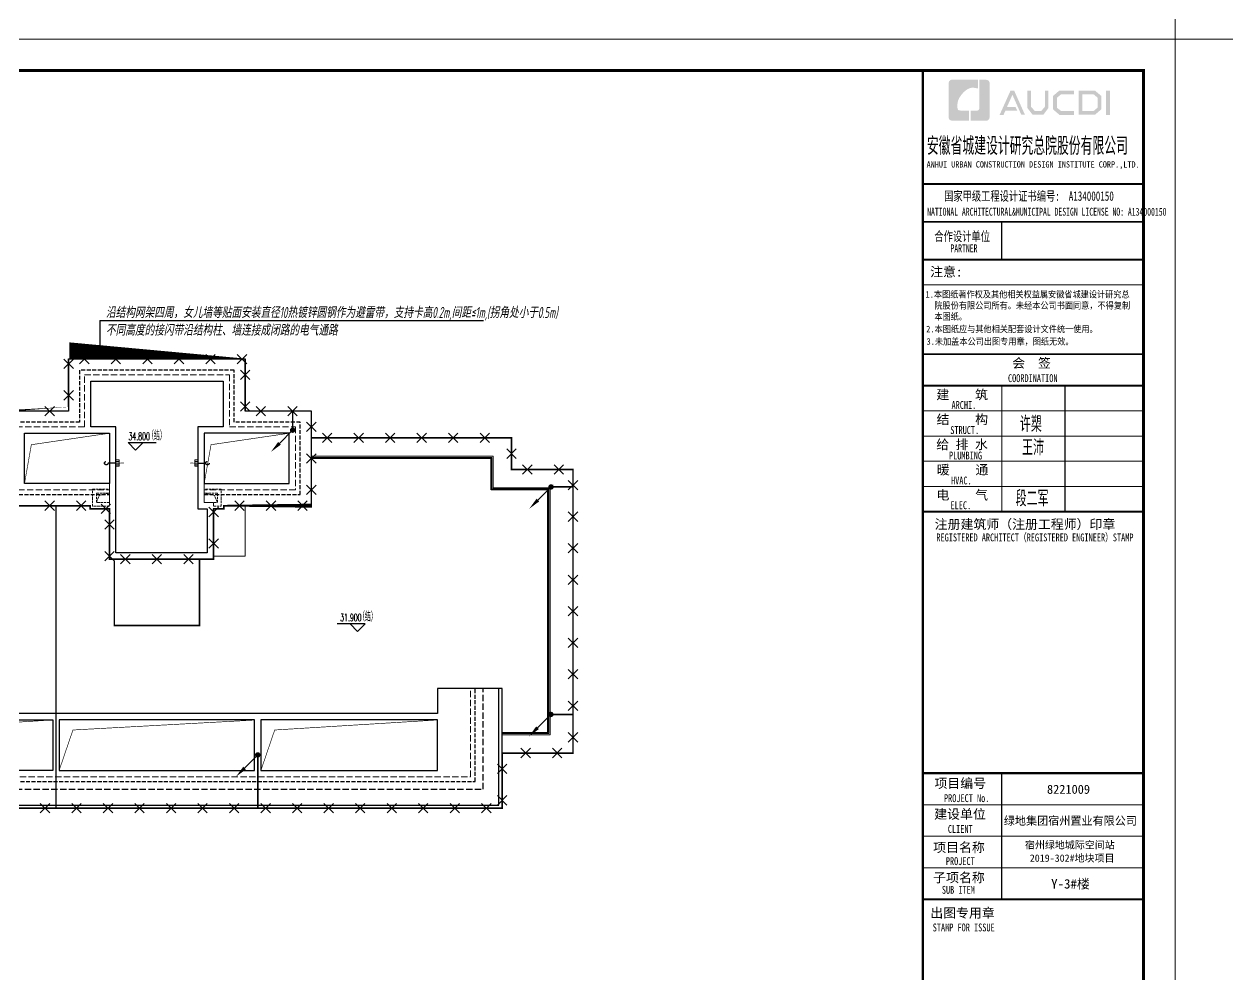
# Model space of a CAD drawing. Extents: x 3774419 to 4775970, y -926964 to 2266.
# Drawn here: x 4571259 to 4609446, y -718954 to -688779 of the extents above; entities that cross this region are included whole.
import ezdxf

# ---------------------------------------------------------------- set-up
doc = ezdxf.new("R2010")
doc.units = 0
doc.header["$LTSCALE"] = 1000
doc.header["$MEASUREMENT"] = 0
for name, pattern in [('#P_--_20B1_001_t3$0$DASH', [0.35, 0.25, -0.1]), ('$1$DASH', [0.35, 0.25, -0.1]), ('__DASH', [0.35, 0.25, -0.1]), ('DASH', [0.35, 0.25, -0.1])]:
    doc.linetypes.add(name, pattern=pattern)
doc.layers.get('0').update_dxf_attribs({"linetype": 'CONTINUOUS'})
for name, color, linetype in [('!!电气', 1, 'CONTINUOUS'), ('!校对', 2, 'CONTINUOUS'), ('$RECOVER_210609100354-0', 7, 'CONTINUOUS'), ('DIM-照明', 7, 'CONTINUOUS'), ('DIM_ELEV', 3, 'CONTINUOUS'), ('LWIRE', 4, 'CONTINUOUS'), ('PUB_TITLE', 4, 'CONTINUOUS'), ('ROOF', 183, 'CONTINUOUS'), ('VPIPE-凝结', 150, 'CONTINUOUS'), ('VPIPE-雨水', 4, 'DASH'), ('WIRE-避雷', 4, 'CONTINUOUS'), ('图签文字', 4, 'CONTINUOUS'), ('看线', 185, 'CONTINUOUS')]:
    doc.layers.add(name, color=color, linetype=linetype)
for name, color, linetype, lineweight in [('STAIR', 252, 'CONTINUOUS', 20), ('图框', 147, 'CONTINUOUS', 20), ('图签', 147, 'CONTINUOUS', 18), ('平面-分水线', 189, 'CONTINUOUS', 15), ('平面-栏杆', 56, 'CONTINUOUS', 15), ('平面-看线', 252, 'CONTINUOUS', 15), ('线脚', 6, 'CONTINUOUS', 15)]:
    doc.layers.add(name, color=color, linetype=linetype, lineweight=lineweight)
doc.styles.add('_TCH_DIM', font='SIMPLEX', dxfattribs={"bigfont": 'GBCBIG'})
doc.styles.add('HT', font='simhei.ttf')
doc.styles.add('HZTXT', font='gbeitc.shx', dxfattribs={"width": 0.8, "height": 400, "bigfont": 'hztxt.shx'})
doc.styles.get("Standard").update_dxf_attribs({"font": 'gbenor.shx', "bigfont": 'gbcbig.shx'})
doc.styles.add('TG_LINETYPE_THUND', font='SIMPLEX', dxfattribs={"width": 0.8, "height": 5.5, "bigfont": 'HZTXT'})
doc.styles.add('宋体', font='', dxfattribs={"height": 4})
doc.styles.add('建筑图签-1', font='simhei.ttf', dxfattribs={"width": 0.7})
doc.styles.add('建筑图签-2', font='TXT.shx', dxfattribs={"width": 0.5, "bigfont": 'HZTXT.shx'})
doc.styles.get('宋体').set_extended_font_data('SimSun')
doc.linetypes.add('TG_×', pattern='A,2,0,["×",TG_LINETYPE_THUND,S=0.1,R=0,X=-0.23,Y=-0.21],0', length=2)

# ---------------------------------------------------------------- blocks, each defined once
blk = doc.blocks.new('DFSFSF')
at = {"layer": '平面-分水线'}
for p, q in [((697141.9143252881, 775567.7311356195), (697141.9143252881, 775667.5561356199)), ((697342.3369560526, 775667.5561356199), (697142.6869560517, 775667.5561356199)), ((697193.1069603423, 775567.7311356195), (697193.1069603423, 775667.5561356199)), ((697242.5119560522, 775567.7311356195), (697242.5119560522, 775667.5561356199)), ((697291.916951762, 775567.7311356195), (697291.916951762, 775667.5561356199)), ((697342.3369560526, 775667.5561356199), (697342.3369560526, 775567.7311356195)), ((697342.3369560526, 775567.7311356195), (697342.3369560526, 775667.5561356199)), ((697342.3369560526, 775567.7311356195), (697142.6869560517, 775567.7311356195))]:
    blk.add_line(p, q, dxfattribs=at)
blk = doc.blocks.new('DFGDGDGD')
at = {"layer": '平面-分水线', "const_width": 10}
blk.add_lwpolyline([(697267.5119560522, 775440.6606483405), (697242.5119560522, 775540.6606483405), (697217.5119560522, 775440.6606483405)], close=True, dxfattribs=at)
blk.add_blockref('DFSFSF', (0, 0))
blk = doc.blocks.new('$TelecSys$00000009')
for p, q in [((-0.5, 0.5), (0.5, -0.5)), ((0.5, 0.5), (-0.5, -0.5))]:
    blk.add_line(p, q)
blk = doc.blocks.new('$TelecSys$00000080')
for p, q in [((-0.7000000000007276, -0.7000000000007276), (0, 0)), ((0.1041666666678793, 0.1041666666660603), (0.1041666666678793, 0.1041666666660603)), ((-0.1041666666678793, -0.1041666666660603), (-0.1041666666678793, -0.1041666666660603))]:
    blk.add_line(p, q)
at = {"const_width": 0.1425}
blk.add_lwpolyline([(0.07125000000087311, 0, 1), (-0.07125000000087311, 0, 1)], format="xyb", close=True, dxfattribs=at)
blk.add_solid([(-0.6300000000010186, -0.7700000000004366), (-0.7700000000004366, -0.6299999999991996), (-1.150000000001455, -1.149999999999636)])
at = {"width": 0.8, "flags": 9}
blk.add_attdef('A', (0, 0), '', height=2e-05, rotation=180, dxfattribs=at)
blk = doc.blocks.new('A$C600C1F37')
at = {"layer": 'DIM-照明'}
for p, q in [((0, 1225.430784638971), (12168.49999999441, 1225.441812841687)), ((1.862645149230957e-09, 1225.430784638971), (0, 0))]:
    blk.add_line(p, q, dxfattribs=at)
at = {"layer": 'DIM-照明', "style": 'HZTXT', "width": 0.7}
for s, p in [('沿结构网架四周，女儿墙等贴面安装直径10热镀锌圆钢作为避雷带，支持卡高0.2m,间距≤1m,(拐角处小于0.5m)', (186.3126186039299, 1306.761724461801)), ('不同高度的接闪带沿结构柱、墙连接成闭路的电气通路', (186.3131264019758, 746.4589652912691))]:
    blk.add_text(s, height=349.9999999999999, rotation=5.192677996927216e-05, dxfattribs=at).set_placement(p)
blk = doc.blocks.new('A$C08E238B7')
at = {"layer": 'LWIRE'}
for name, p, xscale, yscale, zscale in [('$TelecSys$00000009', (25893.71652911138, 12542.09562714619), 300, 300, 300), ('$TelecSys$00000009', (26893.71652911138, 12542.09562714747), 300, 300, 300), ('$TelecSys$00000009', (27893.71652911138, 12542.09562714875), 300, 300, 300), ('$TelecSys$00000009', (28893.71652911138, 12542.09562715003), 300, 300, 300), ('$TelecSys$00000009', (29893.71652911138, 12542.09562715131), 300, 300, 300), ('$TelecSys$00000009', (30893.71652911138, 12542.09562715259), 300, 300, 300), ('$TelecSys$00000009', (24793.7181189023, 10892.09534882486), 300, 300, 300), ('$TelecSys$00000009', (31493.71698035765, 10892.09534882545), 300, 300, 300), ('$TelecSys$00000009', (32493.71698035765, 10892.09534882044), 300, 300, 300), ('$TelecSys$00000080', (32500.39974364638, 10288.26309145649), 600, 600, 600), ('$TelecSys$00000009', (33593.71812107135, 10042.09534290258), 300, 300, 300), ('$TelecSys$00000009', (34593.71812107135, 10042.09534290258), 300, 300, 300), ('$TelecSys$00000009', (35593.71812107135, 10042.09534290258), 300, 300, 300), ('$TelecSys$00000009', (36593.71812107135, 10042.09534290258), 300, 300, 300), ('$TelecSys$00000009', (37593.71812107135, 10042.09534290258), 300, 300, 300), ('$TelecSys$00000009', (38593.71812107135, 10042.09534290258), 300, 300, 300), ('$TelecSys$00000009', (39943.71812071092, 9042.095349385287), 300, 300, 300), ('$TelecSys$00000009', (40943.71812071092, 9042.095349385287), 300, 300, 300), ('$TelecSys$00000080', (40697.48743498698, 8487.657813581289), 600, 600, 600), ('$TelecSys$00000009', (24793.7181189172, 7892.095341081382), 300, 300, 300), ('$TelecSys$00000009', (25793.7181189172, 7892.095341081382), 300, 300, 300), ('$TelecSys$00000009', (30813.71839722246, 7892.095614958555), 300, 300, 300), ('$TelecSys$00000009', (31813.71839722246, 7892.095614953549), 300, 300, 300), ('$TelecSys$00000009', (32813.71839722246, 7892.095614948543), 300, 300, 300), ('$TelecSys$00000009', (27193.71812684182, 6192.095348644303), 300, 300, 300), ('$TelecSys$00000009', (28193.71812684182, 6192.095348638482), 300, 300, 300), ('$TelecSys$00000009', (29193.71812684182, 6192.095348632662), 300, 300, 300), ('$TelecSys$00000080', (40690.78952420969, 1266.184227027581), 600, 600, 600), ('$TelecSys$00000080', (31393.30298202299, -16.47483812505379), 600, 600, 600)]:
    blk.add_blockref(name, p, dxfattribs=dict(at, xscale=xscale, yscale=yscale, zscale=zscale))
at = {"layer": 'LWIRE', "xscale": 300, "yscale": 300, "zscale": 300}
for p, rotation in [((25393.71652911138, 12392.09534882789), 90.00000000006469), ((30993.71698036324, 12042.09562715271), 269.9999999997089), ((25393.71652911231, 11392.09534882789), 90.00000000006469), ((30993.71698035859, 11042.09562715271), 269.9999999997089), ((33093.71812107321, 10392.09534881741), 269.9999999996861), ((39443.71812071092, 9542.095342902583), 270), ((33093.71812106855, 9392.095614947146), 89.99999999972701), ((33093.7181210639, 8392.095614947146), 89.99999999972701), ((41393.71811982617, 8542.095349385287), 270), ((26573.7178361062, 7792.623216105625), 2.023408547655302e-06), ((29993.71898919903, 7692.095348627772), 90.00002223446867), ((41393.71811982617, 7542.095349385287), 270), ((26693.71804651991, 7292.623220343492), 270.0000041817111), ((29993.71937726345, 6692.095348627889), 90.00002223446867), ((41393.71811982617, 6542.095349385287), 270), ((26693.71811950486, 6292.623220343492), 270.0000041817111), ((41393.71811982617, 5542.095349385287), 270), ((41393.71811982617, 4542.095349385287), 270), ((41393.71811982617, 3542.095349385287), 270), ((41393.71811982617, 2542.095349385287), 270), ((41393.71811982617, 1542.095349385287), 270), ((41393.71811982617, 542.0953493852867), 270), ((39893.71811982617, 42.09534124622587), 180), ((40893.71811982617, 42.09534124622587), 180), ((39143.71813653316, -457.9046587537741), 270.0000005175394), ((39143.71814556606, -1457.904658753774), 270.0000005175394), ((24643.71814782452, -1707.904987378279), 180.0000020803618), ((25643.71814782452, -1707.904951069155), 180.0000020803618), ((26643.71814782452, -1707.904914760031), 180.0000020803618), ((27643.71814782452, -1707.904878450907), 180.0000020803618), ((28643.71814782452, -1707.904842141783), 180.0000020803618), ((29643.71814782452, -1707.904805832659), 180.0000020803618), ((30643.71814782452, -1707.904769523535), 180.0000020803618), ((31643.71814782452, -1707.904733214411), 180.0000020803618), ((32643.71814782452, -1707.904696905287), 180.0000020803618), ((33643.71814782452, -1707.904660596163), 180.0000020803618), ((34643.71814782452, -1707.904624287039), 180.0000020803618), ((35643.71814782452, -1707.904587977915), 180.0000020803618), ((36643.71814782452, -1707.904551668791), 180.0000020803618), ((37643.71814782452, -1707.904515359667), 180.0000020803618), ((38643.71814782452, -1707.904479050543), 180.0000020803618)]:
    blk.add_blockref('$TelecSys$00000009', p, dxfattribs=dict(at, rotation=rotation))
blk = doc.blocks.new('院标1')
h = blk.add_hatch(color=150)
h.dxf.hatch_style = 1
h.set_gradient(color1=(33, 113, 253), color2=(33, 113, 253), tint=1, name='INVCURVED')
edge = h.paths.add_edge_path()
edge.add_spline(control_points=[(116372.9006213126, 648379.0025742948), (116378.7378886427, 648379.2628153446), (116381.5158105757, 648378.8361410631), (116390.5818825899, 648378.8361410631), (116390.5818825899, 648378.8361410631), (116390.5818825899, 648378.8361410631), (116616.0293115861, 648378.8361410631), (116616.0293115861, 648378.8361410631), (116616.0293115861, 648378.8361410631), (116616.0293115861, 648378.8361410631), (116616.0293115861, 648053.8555876653), (116616.0293115861, 648053.8555876653), (116616.0293115861, 648053.8555876653), (116616.0293115861, 648053.8555876653), (116108.105350393, 648053.8555876653), (116108.105350393, 648053.8555876653), (116108.105350393, 648053.8555876653), (116027.8361159938, 648053.8555876653), (115962.7123056344, 648111.1721664476), (115962.7123056344, 648199.2728408957), (115962.7123056344, 648199.2728408957), (115962.7123056344, 648199.2728408957), (115962.7123056344, 649214.6850108118), (115962.7123056344, 649214.6850108118), (115962.7123056344, 649214.6850108118), (115962.7123056344, 649295.0722615034), (116018.370604223, 649360.1052900997), (116108.105350393, 649360.1052900997), (116108.105350393, 649360.1052900997), (116108.105350393, 649360.1052900997), (116896.6871824661, 649360.1052900997), (116896.6871824661, 649360.1052900997), (116896.6871824661, 649360.1052900997), (116896.6871824661, 649360.1052900997), (116896.6871824661, 649080.1797254328), (116896.6871824661, 649080.1797254328), (116896.6871824661, 649080.1797254328), (116896.6871824661, 649080.1797254328), (116566.2234106177, 649140.4588157317), (116356.0121874289, 648859.1079773916), (116356.0121874289, 648859.1079773916), (116245.1373948324, 648719.2435419696), (116240.2896487121, 648545.3026589571), (116247.2284014249, 648465.708235659), (116247.2284014249, 648465.708235659), (116254.1792583724, 648386.1017081195), (116247.2284014249, 648465.708235659), (116247.2284014249, 648465.708235659), (116247.2284014249, 648465.708235659), (116247.2284014249, 648465.708235659), (116257.8347373425, 648373.9036652995), (116372.9006213126, 648379.0025742948)], knot_values=[0, 0, 0, 0, 0.07142857142857142, 0.07142857142857142, 0.07142857142857142, 0.1071428571428571, 0.1428571428571428, 0.1428571428571428, 0.1428571428571428, 0.1785714285714285, 0.2142857142857143, 0.2142857142857143, 0.2142857142857143, 0.25, 0.2857142857142857, 0.2857142857142857, 0.2857142857142857, 0.3214285714285714, 0.3571428571428572, 0.3571428571428572, 0.3571428571428572, 0.3928571428571428, 0.4285714285714285, 0.4285714285714285, 0.4285714285714285, 0.4642857142857143, 0.5, 0.5, 0.5, 0.5357142857142857, 0.5714285714285714, 0.5714285714285714, 0.5714285714285714, 0.6071428571428572, 0.6428571428571429, 0.6428571428571429, 0.6428571428571429, 0.6785714285714286, 0.7142857142857143, 0.7142857142857143, 0.7142857142857143, 0.75, 0.7857142857142857, 0.7857142857142857, 0.7857142857142857, 0.8214285714285714, 0.8571428571428571, 0.8571428571428571, 0.8571428571428571, 0.9285714285714286, 1, 1, 1, 1], degree=3, periodic=0)
h = blk.add_hatch(color=150)
h.dxf.hatch_style = 1
h.set_gradient(color1=(33, 113, 253), color2=(33, 113, 253), tint=1, name='INVCURVED')
edge = h.paths.add_edge_path()
edge.add_spline(control_points=[(117268.1328679732, 649214.6850108118), (117268.1328679732, 649214.6850108118), (117268.1328679732, 648199.2728408957), (117268.1328679732, 648199.2728408957), (117268.1328679732, 648199.2728408957), (117268.1328679732, 648114.1649385535), (117212.4715433248, 648053.8555876653), (117122.7277189753, 648053.8555876653), (117122.7277189753, 648053.8555876653), (117122.7277189753, 648053.8555876653), (116662.9574306789, 648053.8555876653), (116662.9574306789, 648053.8555876653), (116662.9574306789, 648053.8555876653), (116662.9574306789, 648053.8555876653), (116662.9574306789, 648378.8361410631), (116662.9574306789, 648378.8361410631), (116662.9574306789, 648378.8361410631), (116662.9574306789, 648378.8361410631), (116865.3281356438, 648378.8361410631), (116865.3281356438, 648378.8361410631), (116865.3281356438, 648378.8361410631), (116907.1906323904, 648378.8361410631), (116941.0734122108, 648412.809702649), (116941.0734122108, 648454.5723394576), (116941.0734122108, 648454.5723394576), (116941.0734122108, 648454.5723394576), (116941.0734122108, 649360.1052900997), (116941.0734122108, 649360.1052900997), (116941.0734122108, 649360.1052900997), (116941.0734122108, 649360.1052900997), (117122.7277189753, 649360.1052900997), (117122.7277189753, 649360.1052900997), (117122.7277189753, 649360.1052900997), (117204.4313052248, 649360.1052900997), (117268.1328679732, 649306.2474964692), (117268.1328679732, 649214.6850108118)], knot_values=[0, 0, 0, 0, 0.1, 0.1, 0.1, 0.15, 0.2, 0.2, 0.2, 0.25, 0.3, 0.3, 0.3, 0.35, 0.4, 0.4, 0.4, 0.45, 0.5, 0.5, 0.5, 0.55, 0.6, 0.6, 0.6, 0.6499999999999999, 0.7, 0.7, 0.7, 0.75, 0.8, 0.8, 0.8, 0.9, 1, 1, 1, 1], degree=3, periodic=0)
blk = doc.blocks.new('A$C1BA23030')
at = {"layer": 'PUB_TITLE'}
h = blk.add_hatch(color=4, dxfattribs=at)
h.paths.add_polyline_path([(5808.408805004787, 56758.49471792334), (5934.038092072587, 56758.49471792334), (5934.038092072587, 55988.23153150023), (5808.408805004787, 55988.23153150023)])
h.paths.add_polyline_path([(5055.703814256471, 56641.85496155859), (5055.703814256471, 56115.87869950326), (5416.260846743826, 56115.87869950326), (5540.446104602423, 56222.5539726367), (5540.446104602423, 56541.17644170055), (5420.009946856648, 56641.8549612792)], flags=16)
h.paths.add_polyline_path([(4937.626064241398, 56759.93271150382), (4937.626064241398, 55997.80094955803), (5460.012495853938, 55997.80094955803), (5658.523854617495, 56168.3224252587), (5658.523854617495, 56596.37014224881), (5462.862978903111, 56759.93271150382)])
h.paths.add_polyline_path([(4794.756666132715, 56763.60758437531), (4794.756666132715, 56648.30506818125), (4387.642176273279, 56648.30506818125), (4254.837993164081, 56537.35586290003), (4254.837993164081, 56217.55834726372), (4387.642176273279, 56115.31084763573), (4796.934364344459, 56115.31084763573), (4796.934364344459, 55993.48451021814), (4333.212998839561, 55993.48451021814), (4130.744603042025, 56167.52353968786), (4130.744603042025, 56596.09483430849), (4328.862028590869, 56763.60758437531)])
h.paths.add_polyline_path([(3311.80170340091, 56761.8180811567), (3432.429366458673, 56761.8180811567), (3432.429366458673, 56251.16807098256), (3546.479672611225, 56119.67153285386), (3757.025912472513, 56119.67153285386), (3871.076218654402, 56251.16807098256), (3871.076218654402, 56761.8180811567), (3985.122098597698, 56761.8180811567), (3985.122098597698, 56213.91051362024), (3820.630635575857, 55996.94061131903), (3482.874949502293, 55996.94061131903), (3311.80170340091, 56216.10314684676)])
h.paths.add_polyline_path([(2779.987431863323, 56760.45628871524), (2896.976745383348, 56760.45628871524), (3238.924057943281, 55996.15155855881), (3123.262609173078, 55996.15155855881), (2841.808389917482, 56630.28467154817), (2666.689582418185, 56242.021447576), (2938.264487694018, 56242.021447576), (2998.832826623227, 56126.83200432674), (2617.841863287147, 56126.83200432674), (2559.229911774863, 55994.0719982771), (2436.141272679437, 55994.0719982771)])
for points, const_width in [([(0, 51400.33256887202), (7000, 51400.33256887202)], 70), ([(0, 50599.45042005624), (7000, 50599.45042005624)], 35)]:
    blk.add_lwpolyline(points, dxfattribs=dict(const_width=const_width))
at = {"layer": '图框'}
for p, q in [((0, 53800.33256887202), (7000, 53800.33256887202)), ((0, 53800.33256887202), (7000, 53800.33256887202)), ((0, 52600.33256887202), (7000, 52600.33256887202))]:
    blk.add_line(p, q, dxfattribs=at)
for points, const_width in [([(0, 0), (0, 57400.00000000023)], 70), ([(0, 53800.33256887202), (7000, 53800.33256887202)], 60), ([(0, 52600.33256887202), (7000, 52600.33256887202)], 60), ([(0, 52600.33256887202), (7000, 52600.33256887202)], 60), ([(2500, 52600.33256887202), (2500, 51400.33256887202)], 35), ([(0, 51400.33256887202), (7000, 51400.33256887202)], 60), ([(8.478483904153109, 48400.33256887202), (7008.478483904153, 48400.33256887202)], 60), ([(8.478483904153109, 47400.33256887202), (7008.478483904153, 47400.33256887202)], 70), ([(8.478483904153109, 47400.33256887202), (7008.478483904153, 47400.33256887202)], 70), ([(2508.478483904153, 47400.33256887202), (2508.478483904153, 43400.33256887202)], 35), ([(4508.478483904153, 47400.33256887202), (4508.478483904153, 43400.33256887202)], 35), ([(8.478483904153109, 46600.33256887202), (7008.478483904153, 46600.33256887202)], 35), ([(8.478483904153109, 45800.33256887202), (7008.478483904153, 45800.33256887202)], 35), ([(8.478483904153109, 45000.33256887202), (7008.478483904153, 45000.33256887202)], 35), ([(8.478483904153109, 44200.33256887202), (7008.478483904153, 44200.33256887202)], 35), ([(8.478483904153109, 43400.33256887202), (7008.478483904153, 43400.33256887202)], 70), ([(0, 35100.33256887202), (7000, 35100.33256887202)], 70), ([(0, 35100.33256887202), (7000, 35100.33256887202)], 70), ([(2500, 31100.33256887202), (2500, 35100.33256887202)], 35), ([(0, 34100.33256887202), (7000, 34100.33256887202)], 35), ([(0, 33100.33256887202), (7000, 33100.33256887202)], 35), ([(0, 32100.33256887202), (7000, 32100.33256887202)], 35), ([(7000, 31100.33256887202), (0, 31100.33256887202)], 70)]:
    blk.add_lwpolyline(points, dxfattribs=dict(at, const_width=const_width))
blk.add_blockref('院标1', (-115148.8230060614, -592249.0981050243))
at = {"layer": 'PUB_TITLE', "style": 'HT', "width": 0.88}
for s, p in [('1.本图纸著作权及其他相关权益属安徽省城建设计研究总', (85.69316818751395, 50193.39210356888)), ('院股份有限公司所有。未经本公司书面同意，不得复制', (365.0995841971599, 49839.02205272275)), ('本图纸。', (365.0995841971599, 49488.93826625356)), (' 2.本图纸应与其他相关配套设计文件统一使用。 ', (-25.1441888185218, 49092.25300272345)), ('3.未加盖本公司出图专用章，图纸无效。', (117.9267293475568, 48697.59705111361))]:
    blk.add_text(s, height=210, dxfattribs=at).set_placement(p)
at = {"layer": '图签', "color": 154, "style": '宋体'}
for s, height, p in [('8221009', 286.6809903610374, (3937.404859683476, 34447.82646055706)), ('绿地集团宿州置业有限公司', 258.0128913249337, (2568.182037209626, 33462.02560054814)), ('宿州绿地城际空间站', 232.2116021924403, (3237.857065881137, 32709.27949992847)), ('2019-302#地块项目', 232.2116021924403, (3391.692230174784, 32291.24582545017))]:
    blk.add_text(s, height=height, dxfattribs=at).set_placement(p)
at = {"layer": '图签文字', "color": 7, "style": '建筑图签-1'}
for s, height, width, p in [('安徽省城建设计研究总院股份有限公司', 500, 0.55, (128.0565128643066, 54777.10639546986)), ('国家甲级工程设计证书编号:  A134000150', 300, 0.7, (672.1538078603335, 53267.3716977475)), ('合作设计单位', 300, 0.7, (364.9267624574713, 51990.24227786565))]:
    blk.add_text(s, height=height, dxfattribs=dict(at, width=width)).set_placement(p)
at = {"layer": '图签文字', "linetype": 'Continuous', "style": '建筑图签-1', "width": 0.91}
blk.add_text('ANHUI URBAN CONSTRUCTION DESIGN INSTITUTE CORP.,LTD.', height=200, dxfattribs=at).set_placement((118.4636682751589, 54322.19692530471))
at = {"layer": '图签文字', "style": '建筑图签-1'}
for s, width, p in [('NATIONAL ARCHITECTURAL&MUNICIPAL DESIGN LICENSE NO: A134000150', 0.6, (136.7883957088925, 52794.63125478977)), ('PARTNER', 0.6, (874.7795081934892, 51633.63214883476)), ('COORDINATION', 0.7, (2699.667342965025, 47513.17003503162)), ('ARCHI.', 0.7, (909.457342508249, 46661.7978057838)), ('STRUCT.', 0.7, (869.8164960010909, 45864.88605860923)), ('PLUMBING', 0.7, (829.1740985349752, 45058.47718718532)), ('HVAC.', 0.7, (893.8227174156345, 44265.28509809915)), ('ELEC.', 0.7, (878.439749898389, 43480.44669140619)), ('REGISTERED ARCHITECT（REGISTERED ENGINEER）STAMP', 0.7, (428.8327846094035, 42458.70276487106)), ('PROJECT No.', 0.7, (669.6828131163493, 34185.13258260745, -1798.999999999767)), ('CLIENT', 0.7, (793.7695457465015, 33205.96790995158)), ('PROJECT', 0.7, (728.8992308736779, 32186.78676958138)), ('SUB ITEM', 0.7, (602.3728099134751, 31275.66441063199)), ('STAMP FOR ISSUE', 0.7, (312.708569013048, 30081.33146916714))]:
    blk.add_text(s, height=250, dxfattribs=dict(at, width=width)).set_placement(p)
at = {"layer": '图签文字', "color": 7, "style": '建筑图签-1'}
for s, p in [('注意:', (231.4146651648916, 50863.24202618189)), ('会  签', (2834.594679077622, 47967.55678657163)), ('建    筑', (429.6591504286043, 46966.80421271618)), ('结    构', (434.2944038310088, 46179.27147266571)), ('给 排 水', (425.0566292372532, 45385.3940972616)), ('暖    通', (443.285050552804, 44582.29371869285)), ('电    气', (433.4799904138781, 43782.12314482965)), ('注册建筑师（注册工程师）印章', (375.4918168443255, 42853.74615819799)), ('项目编号', (367.9459948972799, 34632.47329531517)), ('建设单位', (360.1689943023957, 33655.09159170918)), ('项目名称', (326.6037481501698, 32597.11428112804)), ('子项名称', (326.6037481501698, 31640.41777405841)), ('出图专用章', (235.8620601329021, 30518.07543767744))]:
    blk.add_text(s, height=300, dxfattribs=at).set_placement(p)
at = {"layer": '图签文字', "color": 1, "style": '建筑图签-2', "width": 0.7}
for s, p in [('许槊', (3074.562034338713, 45928.10209927149)), ('王沛', (3145.603717129678, 45187.14528457483)), ('段二军', (2939.739054610487, 43570.41117795627))]:
    blk.add_text(s, height=500, dxfattribs=at).set_placement(p)
at = {"layer": '图签文字', "color": 2, "style": '建筑图签-1'}
blk.add_text('Y-3#楼', height=300, dxfattribs=at).set_placement((4069.246099917451, 31441.39162423054))

msp = doc.modelspace()

# ---------------------------------------------------------------- linework, layer by layer
at = {"layer": '$RECOVER_210609100354-0', "color": 252, "const_width": 8}
msp.add_lwpolyline([(4574122.043495953, -705762.1967349923), (4574122.043781403, -707862.1980914439), (4576822.044138741, -707862.2000882567), (4576822.045691816, -705762.202178037)], dxfattribs=at)
at = {"color": 252, "const_width": 20}
for points in [[(4571272.04564547, -703362.2067656249), (4571489.739801027, -702127.3293713946), (4573972.059566135, -701762.1980513984)], [(4576972.034182962, -703362.2067656249), (4577189.728338521, -702127.3293713946), (4579672.048103627, -701762.1980513984)], [(4566572.039803283, -712462.2033563068), (4567008.960450809, -711180.7027464856), (4572172.063422497, -710862.2033559543)], [(4572372.063422497, -712462.2033563124), (4572808.984070024, -711180.702746491), (4578572.016188923, -710864.9719703409)], [(4578772.016188923, -712462.2033563068), (4579208.936836451, -711180.7027464856), (4584372.039812718, -710862.2033559543)]]:
    msp.add_lwpolyline(points, dxfattribs=at)
at = {"color": 252}
for points in [[(4573972.039702689, -704161.6701798758), (4573352.039528769, -704161.6702017712), (4573352.039528769, -704062.1980591379)], [(4577272.04064285, -704161.6702017712), (4577592.040089885, -704161.6702017712), (4577592.040089885, -704062.1980591379)]]:
    msp.add_lwpolyline(points, dxfattribs=at)
at = {"layer": 'DIM_ELEV', "color": 252}
for p, q in [((4574797.835920239, -702302.1974794418), (4574557.835920239, -702062.1974794418)), ((4574557.835920239, -702062.1974794418), (4575450.086303638, -702062.1974794418)), ((4574797.835920239, -702302.1974794418), (4575037.835920239, -702062.1974794418)), ((4582078.433227744, -707810.2405620927), (4581186.182844345, -707810.2405620927)), ((4581838.433227744, -708050.2405620927), (4581598.433227744, -707810.2405620927)), ((4581838.433227744, -708050.2405620927), (4582078.433227744, -707810.2405620927))]:
    msp.add_line(p, q, dxfattribs=at)
at = {"layer": 'ROOF', "color": 252, "ltscale": 0.8}
for points in [[(4577592.040089885, -704062.1980591379), (4580372.039813723, -704062.1980591379), (4580372.039813738, -701062.1980514019), (4578272.039064312, -701062.1980513914), (4578272.038673028, -699412.1977730666), (4572672.037535548, -699412.1977730738), (4572672.038221775, -701062.1980513914), (4570572.039811565, -701062.1980514019), (4570572.03981158, -704062.1980591379), (4573352.039528769, -704062.1980591379)], [(4573972.039702689, -704161.6701798758), (4573972.039819503, -705762.1980515721), (4577272.041263958, -705762.1980515914), (4577272.04064285, -704161.6702017712)], [(4539522.039813077, -709862.1986540698), (4539522.039790785, -713662.1980589302), (4561422.039787928, -713662.197861115), (4561422.03978798, -712462.1980590336), (4564522.03983506, -712462.1980590248), (4564522.039878631, -713662.1980589307), (4586422.039765913, -713662.1978611152), (4586422.039812652, -709862.1986722387)], [(4539622.039813077, -709862.1986546563), (4539622.039791372, -713562.1980580271), (4561322.039787933, -713562.1978620181), (4561322.039787984, -712362.1980590338), (4564622.039831428, -712362.1980590245), (4564622.039875001, -713562.1980580273), (4586322.039767144, -713562.1978620186), (4586322.039812652, -709862.1986710087)], [(4586422.039812652, -709862.1986722387), (4584372.039812697, -709862.1986599399), (4584372.03981274, -710662.1986598566), (4566572.034760764, -710662.1986609816)]]:
    msp.add_lwpolyline(points, dxfattribs=at)
for points in [[(4577572.038798153, -700112.1980515856), (4577572.038797909, -701562.1980515819), (4576772.039842127, -701562.1980517181), (4576772.039461104, -704162.1980222408), (4577072.040643055, -704162.1980222792), (4577072.041186346, -705562.1980515902), (4574172.039804908, -705562.1980515732), (4574172.03951297, -701562.198051807), (4573372.040814834, -701562.1980500906), (4573372.040814843, -700112.1980515856)], [(4571272.039816517, -701762.1980513984), (4573972.05127624, -701762.1980513984), (4573972.05127624, -703362.1980591379), (4571272.039816517, -703362.1980591379)], [(4579672.039813735, -701762.1980513984), (4576972.02835401, -701762.1980513984), (4576972.02835401, -703362.1980591379), (4579672.039813735, -703362.1980591379)], [(4566572.039803283, -710862.1980525691), (4572172.063422497, -710862.1980525691), (4572172.063422497, -712462.2033563068), (4566572.039803283, -712462.2033563068)], [(4578572.016188923, -710862.1980525691), (4572372.063422497, -710862.1980525691), (4572372.063422497, -712462.2033563124), (4578572.016188923, -712462.2033563124)], [(4584372.039812718, -710862.1980525691), (4578772.016188923, -710862.1980525691), (4578772.016188923, -712462.2033563068), (4584372.039812718, -712462.2033563068)]]:
    msp.add_lwpolyline(points, close=True, dxfattribs=at)
at = {"layer": 'ROOF', "color": 251, "ltscale": 0.8, "true_color": 0x636466}
for points in [[(4586422.039824679, -711912.1980589731), (4588672.039812488, -711912.1980589731), (4588672.039812488, -702912.198050834), (4586722.039813373, -702912.198050834), (4586722.039813373, -701912.1980573167), (4580372.039813733, -701912.1980573167)], [(4586422.039820867, -711262.1980589731), (4587872.039812488, -711262.1980589731), (4587872.039812488, -703562.198050834), (4586072.039813373, -703562.198050834), (4586072.039813373, -702562.1980573167), (4580372.039813731, -702562.1980573167)]]:
    msp.add_lwpolyline(points, dxfattribs=at)
at = {"layer": 'ROOF', "color": 252, "linetype": '__DASH', "ltscale": 0.8}
msp.add_lwpolyline([(4540122.039813077, -709862.1986575893), (4540122.039794305, -713062.1980535106), (4560822.039787954, -713062.1978665346), (4560822.039788004, -711862.1980590352), (4565122.039813273, -711862.1980590231), (4565122.039856846, -713062.1980535111), (4585822.039773295, -713062.1978665348), (4585822.039812652, -709862.1986648589)], dxfattribs=at)
at = {"layer": 'STAIR', "color": 252}
msp.add_lwpolyline([(4577592.040089885, -704062.1977852583), (4578272.042026497, -704062.1977852581), (4578272.0420266, -705662.1976483536), (4577272.041507728, -705662.1979995964)], dxfattribs=at)
at = {"layer": 'VPIPE-凝结', "color": 252}
for p, q in [((4574172.049273986, -702712.19805777), (4573922.049367676, -702712.1980911107)), ((4576772.039673598, -702712.19805777), (4577022.039579907, -702712.1980911107))]:
    msp.add_line(p, q, dxfattribs=at)
at = {"layer": 'VPIPE-雨水', "color": 252}
for centre in [(4573867.049383491, -702712.1563815565), (4577077.039564092, -702712.1563815565)]:
    msp.add_circle(centre, 55, dxfattribs=at)
at = {"layer": 'WIRE-避雷', "const_width": 50}
for points in [[(4570572.039811565, -701062.1980514019), (4572672.038221775, -701062.1980513914), (4572672.038221773, -699412.1977730738), (4578272.038673028, -699412.1977730666), (4578272.038673019, -701062.1980513914), (4580372.039813738, -701062.1980514019), (4580372.039813733, -701912.1980573167), (4586722.039813373, -701912.1980573167), (4586722.039813373, -702912.198050834), (4588672.039812488, -702912.198050834), (4588672.039812488, -711912.1980589731), (4586422.039824679, -711912.1980589731), (4586422.039840486, -713662.1978611152), (4564522.039878631, -713662.1986562859)], [(4570572.039811568, -701912.1980573167), (4570572.03981158, -704062.1980591379), (4573352.039528769, -704062.1980591379), (4573352.039528769, -704161.6702017712), (4573972.039702689, -704161.6701798758), (4573972.039819503, -705762.1980515721), (4577272.041263958, -705762.1980515914), (4577272.04064285, -704161.6702017712), (4577592.040089885, -704161.6702017712), (4577592.040089885, -704062.1977852583), (4580372.039813723, -704062.1977852723), (4580372.039813733, -701912.1980573167)]]:
    msp.add_lwpolyline(points, dxfattribs=at)
at = {"layer": 'WIRE-避雷', "linetype": '__DASH', "const_width": 50}
for points in [[(4579778.721436309, -701666.0303087628), (4579778.721436311, -701062.1980513991)], [(4587975.809127649, -703466.635586638), (4588672.039812488, -703466.635586638)], [(4587969.111216871, -710688.1091731917), (4588672.039812488, -710688.1091731917)], [(4578671.624674685, -711970.7682383442), (4578671.624736099, -713662.1981425262)]]:
    msp.add_lwpolyline(points, dxfattribs=at)
at = {"layer": 'WIRE-避雷', "color": 4, "linetype": '__DASH', "const_width": 50}
msp.add_lwpolyline([(4572272.561315212, -713662.1983748709), (4572272.561315212, -704062.1980591379)], dxfattribs=at)
at = {"layer": 'WIRE-避雷', "color": 4, "linetype": 'TG_×', "const_width": 50}
msp.add_lwpolyline([(4574122.043502678, -705811.6738484921), (4574122.041986192, -707862.1980914426), (4576822.044138741, -707862.2000882573), (4576822.045691816, -705762.202178037)], dxfattribs=at)
at = {"layer": '图框'}
for points in [[(4523669.573922087, -629853.5751154518), (4607769.573922087, -629853.5751154518), (4607769.573922087, -689253.5751154518), (4523669.573922087, -689253.5751154518)], [(4607769.573922087, -629853.5751154518), (4691869.573922087, -629853.5751154518), (4691869.573922087, -689253.5751154518), (4607769.573922087, -689253.5751154518)], [(4523669.573922087, -689253.5751154518), (4607769.573922087, -689253.5751154518), (4607769.573922087, -748653.5751154518), (4523669.573922087, -748653.5751154518)], [(4523669.573922087, -689253.5751154518), (4607769.573922087, -689253.5751154518), (4607769.573922087, -748653.5751154518), (4523669.573922087, -748653.5751154518)], [(4607769.573922087, -689253.5751154518), (4691869.573922087, -689253.5751154518), (4691869.573922087, -748653.5751154518), (4607769.573922087, -748653.5751154518)]]:
    msp.add_lwpolyline(points, close=True, dxfattribs=at)
at = {"layer": '图框', "const_width": 100}
msp.add_lwpolyline([(4606769.573922087, -747653.5751154518), (4606769.573922087, -690253.5751154518), (4526169.573922087, -690253.5751154518), (4526169.573922087, -747653.5751154518)], close=True, dxfattribs=at)
at = {"layer": '平面-栏杆', "color": 251, "true_color": 0x636466}
for points in [[(4586422.039821276, -711332.1980589731), (4587942.039812488, -711332.1980589731), (4587942.039812488, -703492.198050834), (4586142.039813373, -703492.198050834), (4586142.039813373, -702492.1980573167), (4580372.039813731, -702492.1980573167)], [(4586422.039821042, -711292.1980589731), (4587902.039812488, -711292.1980589731), (4587902.039812488, -703532.198050834), (4586102.039813373, -703532.198050834), (4586102.039813373, -702532.1980573167), (4580372.039813731, -702532.1980573167)]]:
    msp.add_lwpolyline(points, dxfattribs=at)
at = {"layer": '平面-看线', "color": 252, "linetype": 'DASH', "ltscale": 0.8}
for p, q in [((4573972.051264642, -703562.1980591379), (4573972.051264642, -703362.1980591379)), ((4576972.02835401, -703562.1980591379), (4576972.02835401, -703362.1980591379))]:
    msp.add_line(p, q, dxfattribs=at)
for points in [[(4573172.040814834, -701562.1980513891), (4573172.040814845, -699912.1980515856), (4577772.038798187, -699912.1980515856), (4577772.038797909, -701562.1980513891), (4579872.039813735, -701562.1980513993), (4579872.039813725, -703562.1980591379), (4576972.03981323, -703562.1980591379), (4576972.039813567, -703961.9277914094), (4577272.040604249, -703961.927791459), (4577272.040604249, -704062.1980591379)], [(4573172.040827408, -701562.1980513891), (4571072.039811566, -701562.1980513993), (4571072.039811576, -703562.1980591379), (4573972.039529085, -703562.1980591379), (4573972.039529508, -704061.9277938411)], [(4540522.039813077, -709862.1986599357), (4540522.039796652, -712662.1980498976), (4560422.03978797, -712662.1978701476), (4560422.039788023, -711462.1980590366), (4565522.03979875, -711462.1980590217), (4565522.039842321, -712662.198049898), (4585422.039778214, -712662.1978701479), (4585422.039812652, -709862.198659939)]]:
    msp.add_lwpolyline(points, dxfattribs=at)
at = {"layer": '看线', "color": 252, "linetype": '#P_--_20B1_001_t3$0$DASH', "ltscale": 0.5}
for points in [[(4576972.02835401, -703712.1980591379), (4580022.039813725, -703712.1980591379), (4580022.039813736, -701412.1980514002), (4577922.039144846, -701412.1980513898), (4577922.03876064, -699762.197773067), (4573022.037689198, -699762.1977730733), (4573022.038363013, -701412.1980513898), (4570922.039811566, -701412.1980514002), (4570922.039811578, -703712.1980591379), (4573972.051271291, -703712.1980591379)], [(4540372.039813077, -709862.1986590559), (4540372.039795771, -712812.1980512526), (4560572.039787965, -712812.1978687926), (4560572.039788015, -711612.1980590362), (4565372.039804196, -711612.1980590222), (4565372.039847767, -712812.1980512529), (4585572.039776368, -712812.197868793), (4585572.039812652, -709862.198661784)]]:
    msp.add_lwpolyline(points, dxfattribs=at)
at = {"layer": '线脚', "color": 252, "linetype": '$1$DASH', "ltscale": 0.3}
for points in [[(4573972.039696852, -704081.6701798758), (4573432.039528769, -704081.6702017712), (4573432.039528769, -703541.6702017712), (4573972.039528769, -703541.6702017712)], [(4573552.039528769, -703961.6702017712), (4573645.502726818, -703737.3308169928), (4573972.039528769, -703661.6702017712)], [(4577272.040611805, -704081.6702017712), (4577512.040089885, -704081.6702017712), (4577512.040089885, -703541.6702017712), (4576972.040089885, -703541.6702017712)], [(4577392.040089885, -703961.6702017712), (4577298.576891836, -703737.3308169928), (4576972.040089885, -703661.6702017712)]]:
    msp.add_lwpolyline(points, dxfattribs=at)
for points in [[(4573552.039528769, -703661.6702017712), (4573972.039528769, -703661.6702017712), (4573972.039528769, -703961.6702017712), (4573552.039528769, -703961.6702017712)], [(4577392.040089885, -703661.6702017712), (4576972.040089885, -703661.6702017712), (4576972.040089885, -703961.6702017712), (4577392.040089885, -703961.6702017712)]]:
    msp.add_lwpolyline(points, close=True, dxfattribs=at)

# ---------------------------------------------------------------- block references
at = {"layer": '!!电气'}
for name, p in [('A$C1BA23030', (4599769.573922087, -747653.575115452)), ('A$C08E238B7', (4547278.321692662, -711954.2934002192))]:
    msp.add_blockref(name, p, dxfattribs=at)
at = {"layer": '!校对'}
msp.add_blockref('A$C600C1F37', (4573666.84157845, -699412.1977730724), dxfattribs=at)
at = {"color": 252, "xscale": -1, "rotation": 90}
msp.add_blockref('DFGDGDGD', (5349839.605409604, -5469.686101717874), dxfattribs=at)
at = {"color": 252, "rotation": 270}
msp.add_blockref('DFGDGDGD', (3801104.483537978, -5469.686101717874), dxfattribs=at)
at = {"layer": 'LWIRE', "xscale": 300, "yscale": 300, "zscale": 300}
for p, rotation in [((4572672.038221773, -699562.1980513914), 90.00000000006469), ((4578272.038673025, -699912.1977730666), 269.9999999997089), ((4572672.038221775, -700562.1980513914), 90.00000000006469), ((4578272.038673021, -700912.1977730666), 269.9999999997089), ((4580372.039813735, -701562.1980514019), 269.9999999996861), ((4586722.039813373, -702412.1980573167), 270), ((4580372.039813731, -702562.1977852723), 89.99999999972701), ((4588672.039812488, -703412.198050834), 270), ((4580372.039813725, -703562.1977852723), 89.99999999972701), ((4573852.039528769, -704161.6701841136), 2.023408547655304e-06), ((4577272.040681861, -704262.1980515914), 90.00002223446867), ((4573972.039739182, -704661.6701798758), 270.0000041817111), ((4588672.039812488, -704412.198050834), 270), ((4577272.041069925, -705262.1980515914), 90.00002223446867), ((4588672.039812488, -705412.198050834), 270), ((4573972.039812166, -705661.6701798758), 270.0000041817111), ((4588672.039812488, -706412.198050834), 270), ((4588672.039812488, -707412.198050834), 270), ((4588672.039812488, -708412.198050834), 270), ((4588672.039812488, -709412.198050834), 270), ((4588672.039812488, -710412.198050834), 270), ((4588672.039812488, -711412.198050834), 270), ((4587172.039812488, -711912.1980589731), 180), ((4588172.039812488, -711912.1980589731), 180), ((4586422.039829195, -712412.1980589731), 270.0000005175394), ((4586422.039838228, -713412.1980589731), 270.0000005175394), ((4571922.039840486, -713662.1983875977), 180.0000020803618), ((4572922.039840486, -713662.1983512884), 180.0000020803618), ((4573922.039840486, -713662.1983149792), 180.0000020803618), ((4574922.039840486, -713662.1982786702), 180.0000020803618), ((4575922.039840486, -713662.1982423612), 180.0000020803618), ((4576922.039840486, -713662.198206052), 180.0000020803618), ((4577922.039840486, -713662.1981697427), 180.0000020803618), ((4578922.039840486, -713662.1981334337), 180.0000020803618), ((4579922.039840486, -713662.1980971247), 180.0000020803618), ((4580922.039840486, -713662.1980608155), 180.0000020803618), ((4581922.039840486, -713662.1980245062), 180.0000020803618), ((4582922.039840486, -713662.1979881972), 180.0000020803618), ((4583922.039840486, -713662.1979518882), 180.0000020803618), ((4584922.039840486, -713662.197915579), 180.0000020803618), ((4585922.039840486, -713662.1978792697), 180.0000020803618)]:
    msp.add_blockref('$TelecSys$00000009', p, dxfattribs=dict(at, rotation=rotation))
at = {"layer": 'LWIRE'}
for name, p, xscale, yscale, zscale in [('$TelecSys$00000009', (4573172.038221773, -699412.1977730731), 300, 300, 300), ('$TelecSys$00000009', (4574172.038221773, -699412.1977730719), 300, 300, 300), ('$TelecSys$00000009', (4575172.038221773, -699412.1977730705), 300, 300, 300), ('$TelecSys$00000009', (4576172.038221773, -699412.1977730691), 300, 300, 300), ('$TelecSys$00000009', (4577172.038221773, -699412.197773068), 300, 300, 300), ('$TelecSys$00000009', (4578172.038221773, -699412.1977730668), 300, 300, 300), ('$TelecSys$00000009', (4572072.039811565, -701062.1980513944), 300, 300, 300), ('$TelecSys$00000009', (4578772.038673019, -701062.198051394), 300, 300, 300), ('$TelecSys$00000009', (4579772.038673019, -701062.1980513989), 300, 300, 300), ('$TelecSys$00000080', (4579778.721436309, -701666.0303087628), 600, 600, 600), ('$TelecSys$00000009', (4580872.039813733, -701912.1980573167), 300, 300, 300), ('$TelecSys$00000009', (4581872.039813733, -701912.1980573167), 300, 300, 300), ('$TelecSys$00000009', (4582872.039813733, -701912.1980573167), 300, 300, 300), ('$TelecSys$00000009', (4583872.039813733, -701912.1980573167), 300, 300, 300), ('$TelecSys$00000009', (4584872.039813733, -701912.1980573167), 300, 300, 300), ('$TelecSys$00000009', (4585872.039813733, -701912.1980573167), 300, 300, 300), ('$TelecSys$00000009', (4587222.039813373, -702912.198050834), 300, 300, 300), ('$TelecSys$00000009', (4588222.039813373, -702912.198050834), 300, 300, 300), ('$TelecSys$00000080', (4587975.809127649, -703466.635586638), 600, 600, 600), ('$TelecSys$00000009', (4572072.03981158, -704062.1980591379), 300, 300, 300), ('$TelecSys$00000009', (4573072.03981158, -704062.1980591379), 300, 300, 300), ('$TelecSys$00000009', (4578092.040089885, -704062.1977852606), 300, 300, 300), ('$TelecSys$00000009', (4579092.040089885, -704062.1977852657), 300, 300, 300), ('$TelecSys$00000009', (4580092.040089885, -704062.1977852709), 300, 300, 300), ('$TelecSys$00000009', (4574472.039819503, -705762.1980515751), 300, 300, 300), ('$TelecSys$00000009', (4575472.039819503, -705762.1980515807), 300, 300, 300), ('$TelecSys$00000009', (4576472.039819503, -705762.1980515867), 300, 300, 300), ('$TelecSys$00000080', (4587969.111216871, -710688.1091731917), 600, 600, 600), ('$TelecSys$00000080', (4578671.624674685, -711970.7682383442), 600, 600, 600)]:
    msp.add_blockref(name, p, dxfattribs=dict(at, xscale=xscale, yscale=yscale, zscale=zscale))

# ---------------------------------------------------------------- texts
at = {"layer": 'DIM_ELEV', "color": 252, "style": '_TCH_DIM'}
for s, height, width, p in [('34.800', 238, 0.4941176470588236, (4574571.514013473, -701982.1174794419)), ('（结）', 270.0709219858156, 0.7, (4575187.514013473, -701982.1174794419)), ('31.900', 238, 0.4941176470588236, (4581287.008687869, -707730.1605620929)), ('（结）', 270.0709219858156, 0.7, (4581880.608687868, -707730.1605620929))]:
    msp.add_text(s, height=height, dxfattribs=dict(at, width=width)).set_placement(p)

doc.saveas('drawing.dxf')
